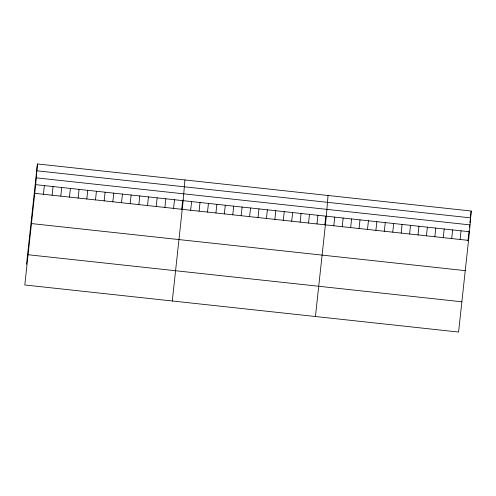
<?xml version="1.0" encoding="UTF-8"?>
<svg xmlns="http://www.w3.org/2000/svg" width="496" height="496" viewBox="0 0 496 496"><rect width="100%" height="100%" fill="white"/><g stroke="black" fill="none" stroke-linecap="round" stroke-linejoin="round"><path stroke-width="0.74" d="M35.7 184.667L37.423 163.953L471.2 211.023L469.47 231.737L458.577 332.047L24.8 284.977L35.7 184.667L469.47 231.737M184.909 179.961L183.179 200.675L172.286 300.979M328.054 195.492L326.325 216.206L315.431 316.51M26.53 264.263L37.423 163.953M43.431 194.265L44.373 185.609M52.105 195.207L53.047 186.552M60.785 196.149L61.721 187.494M69.459 197.092L70.401 188.437M78.132 198.034L79.075 189.379M86.812 198.97L87.749 190.315M95.486 199.913L96.422 191.258M104.16 200.855L105.102 192.2M112.834 201.798L113.776 193.142M121.514 202.74L122.45 194.085M130.188 203.682L131.13 195.027M138.861 204.619L139.804 195.963M147.535 205.561L148.478 196.906M156.215 206.503L157.151 197.848M164.889 207.446L165.831 198.791M173.563 208.388L174.505 199.733M181.666 209.783L182.733 199.956M190.662 210.242L191.599 201.587M199.082 211.153L200.018 202.498M207.502 212.071L208.444 203.416M215.921 212.982L216.864 204.327M224.341 213.894L225.283 205.239M232.76 214.811L233.703 206.156M241.18 215.723L242.122 207.068M249.606 216.64L250.542 207.985M258.025 217.552L258.962 208.897M266.445 218.463L267.381 209.808M274.865 219.381L275.807 210.726M283.284 220.292L284.227 211.637M291.704 221.204L292.646 212.548M300.123 222.121L301.066 213.466M308.543 223.033L309.485 214.377M316.969 223.95L317.905 215.295M324.899 224.564L325.798 216.244M333.808 225.773L334.744 217.118M342.228 226.691L343.17 218.035M350.647 227.602L351.59 218.947M359.067 228.513L360.009 219.858M367.486 229.431L368.429 220.776M375.906 230.342L376.848 221.687M384.332 231.26L385.268 222.605M392.751 232.171L393.688 223.516M401.171 233.083L402.107 224.428M409.591 234L410.533 225.345M418.01 234.912L418.953 226.257M426.43 235.823L427.372 227.168M434.849 236.741L435.792 228.086M443.269 237.652L444.211 228.997M451.695 238.57L452.631 229.915M460.114 239.481L461.051 230.826M467.957 240.851L469.03 231.024M469.439 227.242L469.6 225.73M469.929 222.704L470.258 219.678M470.493 217.515L471.2 211.023M36.853 170.791L470.63 217.862M36.264 177.835L470.041 224.905M34.757 193.322L468.534 240.393M31.471 223.572L465.248 270.636M28.086 254.733L461.863 301.797"/></g></svg>
